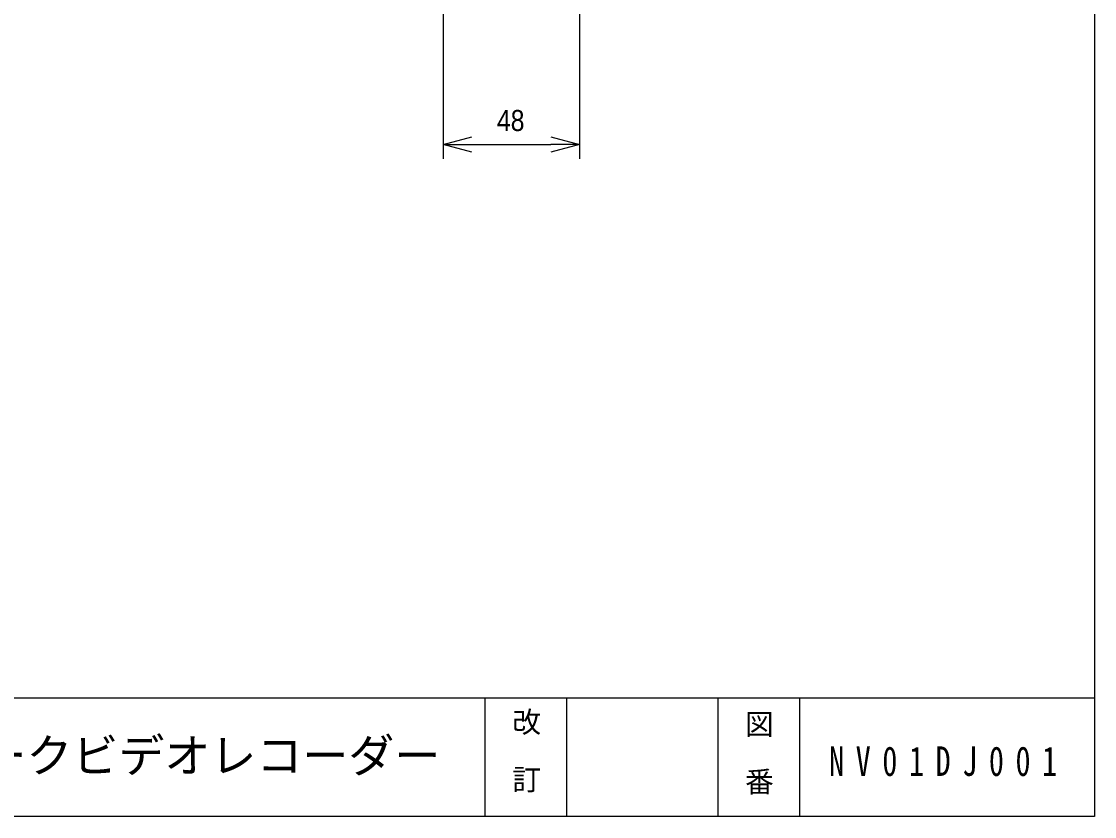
# Model space of a CAD drawing. Units: millimetres on the paper. Extents: x -141 to 139, y -98 to 92.
# Drawn here: x 46.1 to 139.5, y -97.8 to -28.6 of the extents above; entities that cross this region are included whole.
import ezdxf
from ezdxf.enums import TextEntityAlignment as Align

# ---------------------------------------------------------------- set-up
doc = ezdxf.new("R2010")
doc.units = ezdxf.units.MM
for name, color, linetype in [('0-0_0', 4, 'Continuous'), ('0-1_外形線', 4, 'Continuous'), ('0-5_枠', 4, 'Continuous')]:
    doc.layers.add(name, color=color, linetype=linetype)
doc.styles.add('ＭＳ ゴシック', font='')
doc.styles.add('ＭＳ Ｐゴシック', font='')
doc.styles.get('ＭＳ ゴシック').set_extended_font_data('MS Gothic')
doc.styles.get('ＭＳ Ｐゴシック').set_extended_font_data('MS PGothic')

msp = doc.modelspace()

# ---------------------------------------------------------------- linework, layer by layer
at = {"layer": '0-0_0'}
for p, q in [((82.813, -39.339), (85.313, -39.339)), ((94.677, -39.339), (92.177, -39.339))]:
    msp.add_line(p, q, dxfattribs=at)
for points in [[(85.313, -40.009), (82.813, -39.339), (85.313, -38.669)], [(92.177, -38.669), (94.677, -39.339), (92.177, -40.009)]]:
    msp.add_lwpolyline(points, dxfattribs=at)
at = {"layer": '0-1_外形線'}
for p, q in [((94.677, -14.729), (94.677, -40.589)), ((82.813, -20.73), (82.813, -40.589)), ((85.313, -39.339), (92.177, -39.339))]:
    msp.add_line(p, q, dxfattribs=at)
at = {"layer": '0-5_枠'}
for p, q in [((-140.781, -87.441), (139.485, -87.441)), ((86.444, -87.441), (86.444, -97.762)), ((93.557, -87.441), (93.557, -97.762)), ((106.703, -87.441), (106.703, -97.762)), ((113.816, -87.441), (113.816, -97.762))]:
    msp.add_line(p, q, dxfattribs=at)
msp.add_lwpolyline([(-140.781, 91.923), (139.485, 91.923), (139.485, -97.762), (-140.781, -97.762)], close=True, dxfattribs=at)

# ---------------------------------------------------------------- texts
at = {"layer": '0-0_0', "insert": (116.389, -94.273), "char_height": 2.566, "attachment_point": 7, "style": 'ＭＳ ゴシック'}
msp.add_mtext('\\T1.77;\\W0.75;NV01DJ001', dxfattribs=at)
at = {"layer": '0-1_外形線', "style": 'ＭＳ Ｐゴシック', "width": 0.9}
msp.add_text('48', height=1.833, dxfattribs=at).set_placement((87.495, -38.714), align=Align.BOTTOM_LEFT)
at = {"layer": '0-1_外形線', "style": 'ＭＳ Ｐゴシック'}
msp.add_text('ネットワークビデオレコーダー', height=2.933, dxfattribs=at).set_placement((26.56, -94.805), align=Align.BOTTOM_LEFT)
at = {"layer": '0-5_枠', "style": 'ＭＳ Ｐゴシック'}
for s, p in [(' 改', (88.171, -91.011)), (' 図', (108.418, -91.204)), (' 訂', (88.171, -96.011)), (' 番', (108.418, -96.204))]:
    msp.add_text(s, height=1.833, dxfattribs=at).set_placement(p, align=Align.BOTTOM_LEFT)

doc.saveas('drawing.dxf')
